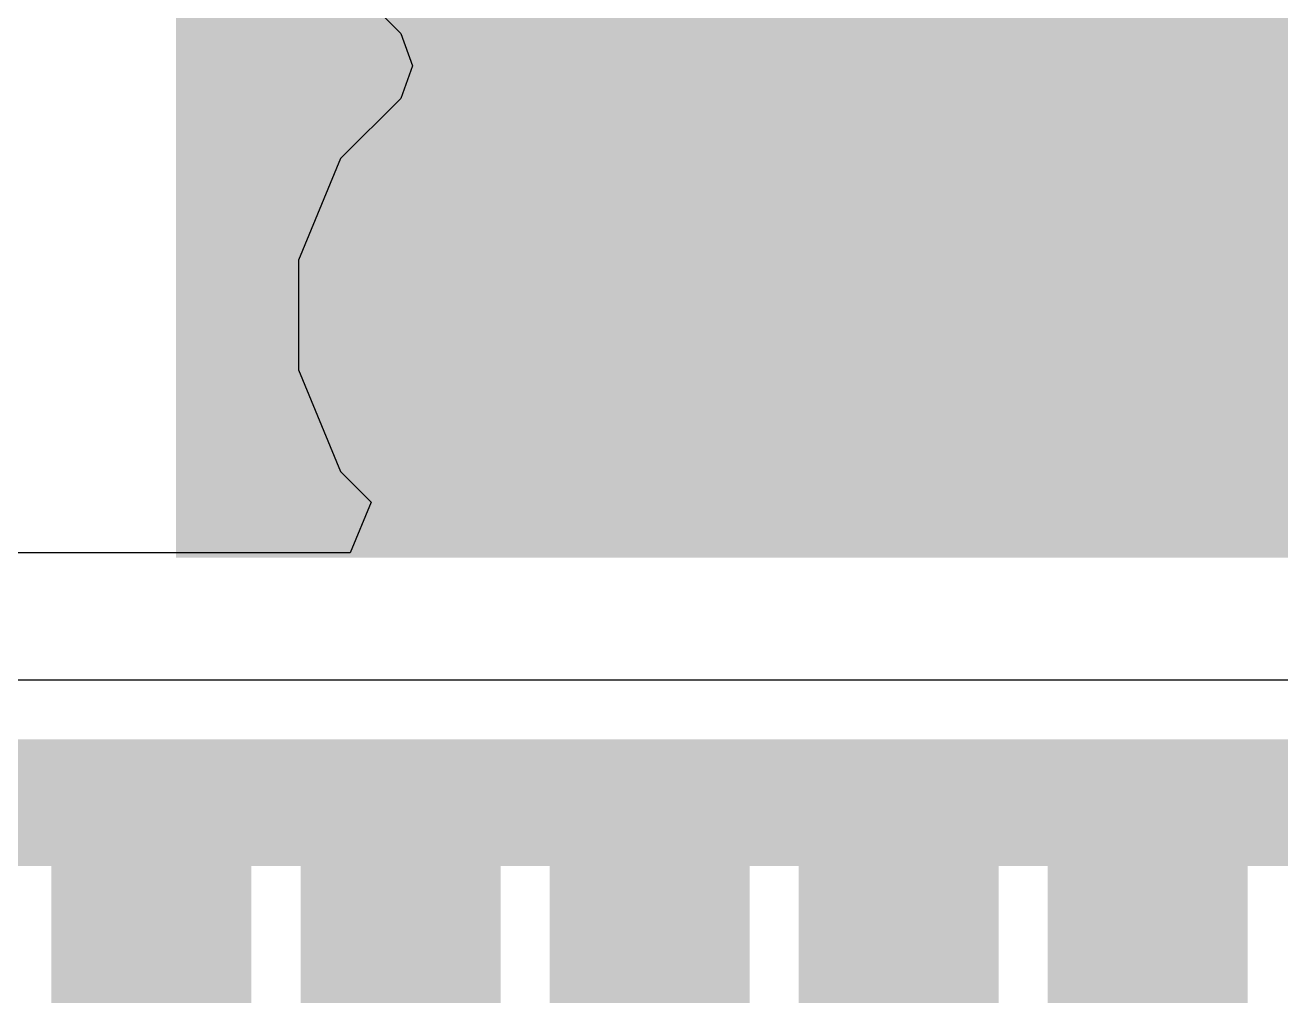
# Model space of a CAD drawing. Header units: inches. Extents: x -4 to 5258, y -4 to 5281.
# Drawn here: x 93.432 to 95.953, y 29.548 to 31.496 of the extents above; entities that cross this region are included whole.
import ezdxf

# ---------------------------------------------------------------- set-up
doc = ezdxf.new("R2010")
doc.units = ezdxf.units.IN
for name, color, linetype in [('Bottom Layer', 5, 'Continuous'), ('Bottom Solder', 6, 'Continuous'), ('Drill Drawing', 1, 'Continuous'), ('Layer 1', 16, 'Continuous'), ('Layer 2', 76, 'Continuous'), ('Top Layer', 1, 'Continuous'), ('Top Paste', 8, 'Continuous'), ('Top Solder', 216, 'Continuous'), ('Via Holes', 16, 'Continuous')]:
    doc.layers.add(name, color=color, linetype=linetype)

# ---------------------------------------------------------------- blocks, each defined once
blk = doc.blocks.new('HTSSOP_38_EP_4_4___14')
at = {"layer": 'Top Layer'}
for points in [[(1.45, 2.4), (1.45, -2.4), (-1.45, -2.4), (-1.45, 2.4)], [(3.6, -0.35), (3.6, -0.65), (2, -0.65), (2, -0.35)], [(3.6, -0.8499), (3.6, -1.1499), (2, -1.1499), (2, -0.8499)], [(3.6, -1.35), (3.6, -1.65), (2, -1.65), (2, -1.35)], [(3.6, -1.8499), (3.6, -2.1499), (2, -2.1499), (2, -1.8499)], [(3.6, -2.35), (3.6, -2.65), (2, -2.65), (2, -2.35)]]:
    blk.add_hatch(color=1, dxfattribs=at).paths.add_polyline_path(points)
at = {"layer": 'Top Paste'}
for points in [[(1.45, 2.4), (1.45, -2.4), (-1.45, -2.4), (-1.45, 2.4)], [(3.6, -0.35), (3.6, -0.65), (2, -0.65), (2, -0.35)], [(3.6, -0.8499), (3.6, -1.1499), (2, -1.1499), (2, -0.8499)], [(3.6, -1.35), (3.6, -1.65), (2, -1.65), (2, -1.35)], [(3.6, -1.8499), (3.6, -2.1499), (2, -2.1499), (2, -1.8499)], [(3.6, -2.35), (3.6, -2.65), (2, -2.65), (2, -2.35)]]:
    blk.add_hatch(color=8, dxfattribs=at).paths.add_polyline_path(points)
at = {"layer": 'Top Solder'}
for points in [[(1.5008, 2.4508), (1.5008, -2.4508), (-1.5008, -2.4508), (-1.5008, 2.4508)], [(3.6508, -0.2992), (3.6508, -0.7008), (1.9492, -0.7008), (1.9492, -0.2992)], [(3.6508, -0.7991), (3.6508, -1.2007), (1.9492, -1.2007), (1.9492, -0.7991)], [(3.6508, -1.2992), (3.6508, -1.7008), (1.9492, -1.7008), (1.9492, -1.2992)], [(3.6508, -1.7991), (3.6508, -2.2007), (1.9492, -2.2007), (1.9492, -1.7991)], [(3.6508, -2.2992), (3.6508, -2.7008), (1.9492, -2.7008), (1.9492, -2.2992)]]:
    blk.add_hatch(color=216, dxfattribs=at).paths.add_polyline_path(points)

msp = doc.modelspace()

# ---------------------------------------------------------------- hatches: boundary and pattern name
at = {"layer": 'Bottom Layer'}
h = msp.add_hatch(color=5, dxfattribs=at)
edge = h.paths.add_edge_path()
edge.add_arc((94.5347, 30.9143), 0.3, 0, 360)
h = msp.add_hatch(color=5, dxfattribs=at)
edge = h.paths.add_edge_path()
edge.add_arc((95.5347, 30.9143), 0.3, 0, 360)
at = {"layer": 'Bottom Solder'}
h = msp.add_hatch(color=6, dxfattribs=at)
edge = h.paths.add_edge_path()
edge.add_arc((94.5347, 30.9143), 0.4016, 0, 360)
h = msp.add_hatch(color=6, dxfattribs=at)
edge = h.paths.add_edge_path()
edge.add_arc((95.5347, 30.9143), 0.4016, 0, 360)
at = {"layer": 'Layer 1'}
h = msp.add_hatch(color=16, dxfattribs=at)
edge = h.paths.add_edge_path()
edge.add_arc((94.5347, 30.9143), 0.3, 0, 360)
h = msp.add_hatch(color=16, dxfattribs=at)
edge = h.paths.add_edge_path()
edge.add_arc((95.5347, 30.9143), 0.3, 0, 360)
at = {"layer": 'Layer 2'}
h = msp.add_hatch(color=76, dxfattribs=at)
edge = h.paths.add_edge_path()
edge.add_arc((94.5347, 30.9143), 0.3, 0, 360)
h = msp.add_hatch(color=76, dxfattribs=at)
edge = h.paths.add_edge_path()
edge.add_arc((95.5347, 30.9143), 0.3, 0, 360)
at = {"layer": 'Top Layer'}
msp.add_hatch(color=1, dxfattribs=at).paths.add_polyline_path([(93.7855, 30.478), (99.1856, 30.478), (99.1856, 33.378), (93.7855, 33.378)])
h = msp.add_hatch(color=1, dxfattribs=at)
edge = h.paths.add_edge_path()
edge.add_arc((94.5347, 30.9143), 0.3, 0, 360)
h = msp.add_hatch(color=1, dxfattribs=at)
edge = h.paths.add_edge_path()
edge.add_arc((95.5347, 30.9143), 0.3, 0, 360)
at = {"layer": 'Top Solder'}
h = msp.add_hatch(color=216, dxfattribs=at)
edge = h.paths.add_edge_path()
edge.add_arc((94.5347, 30.9143), 0.4016, 0, 360)
h = msp.add_hatch(color=216, dxfattribs=at)
edge = h.paths.add_edge_path()
edge.add_arc((95.5347, 30.9143), 0.4016, 0, 360)
at = {"layer": 'Via Holes'}
h = msp.add_hatch(color=7, dxfattribs=at)
edge = h.paths.add_edge_path()
edge.add_arc((94.5347, 30.9143), 0.15, 0, 360)
h = msp.add_hatch(color=7, dxfattribs=at)
edge = h.paths.add_edge_path()
edge.add_arc((95.5347, 30.9143), 0.15, 0, 360)

# ---------------------------------------------------------------- linework, layer by layer
at = {"layer": 'Drill Drawing'}
for points in [[(94.4077, 31.0413, 0.0508, 0.0508, 0), (94.4077, 31.1683, 0.0508, 0.0508, 0)], [(94.4077, 31.1683, 0.0508, 0.0508, 0), (94.6617, 31.1683, 0.0508, 0.0508, 0)], [(94.6617, 31.0413, 0.0508, 0.0508, 0), (94.6617, 31.1683, 0.0508, 0.0508, 0)], [(95.4077, 31.0413, 0.0508, 0.0508, 0), (95.4077, 31.1683, 0.0508, 0.0508, 0)], [(95.4077, 31.1683, 0.0508, 0.0508, 0), (95.6617, 31.1683, 0.0508, 0.0508, 0)], [(95.6617, 31.0413, 0.0508, 0.0508, 0), (95.6617, 31.1683, 0.0508, 0.0508, 0)], [(94.4585, 30.9905, 0.0508, 0.0508, 0), (94.4585, 31.0667, 0.0508, 0.0508, 0)], [(94.4585, 31.0667, 0.0508, 0.0508, 0), (94.6109, 31.0667, 0.0508, 0.0508, 0)], [(94.6109, 30.9905, 0.0508, 0.0508, 0), (94.6109, 31.0667, 0.0508, 0.0508, 0)], [(95.4585, 30.9905, 0.0508, 0.0508, 0), (95.4585, 31.0667, 0.0508, 0.0508, 0)], [(95.4585, 31.0667, 0.0508, 0.0508, 0), (95.6109, 31.0667, 0.0508, 0.0508, 0)], [(95.6109, 30.9905, 0.0508, 0.0508, 0), (95.6109, 31.0667, 0.0508, 0.0508, 0)], [(94.2807, 30.7873, 0.0508, 0.0508, 0), (94.2807, 31.0413, 0.0508, 0.0508, 0)], [(94.2807, 31.0413, 0.0508, 0.0508, 0), (94.4077, 31.0413, 0.0508, 0.0508, 0)], [(94.6617, 31.0413, 0.0508, 0.0508, 0), (94.7887, 31.0413, 0.0508, 0.0508, 0)], [(94.7887, 30.7873, 0.0508, 0.0508, 0), (94.7887, 31.0413, 0.0508, 0.0508, 0)], [(95.2807, 30.7873, 0.0508, 0.0508, 0), (95.2807, 31.0413, 0.0508, 0.0508, 0)], [(95.2807, 31.0413, 0.0508, 0.0508, 0), (95.4077, 31.0413, 0.0508, 0.0508, 0)], [(95.6617, 31.0413, 0.0508, 0.0508, 0), (95.7887, 31.0413, 0.0508, 0.0508, 0)], [(95.7887, 30.7873, 0.0508, 0.0508, 0), (95.7887, 31.0413, 0.0508, 0.0508, 0)], [(94.3823, 30.8381, 0.0508, 0.0508, 0), (94.3823, 30.9905, 0.0508, 0.0508, 0)], [(94.3823, 30.9905, 0.0508, 0.0508, 0), (94.4585, 30.9905, 0.0508, 0.0508, 0)], [(94.6109, 30.9905, 0.0508, 0.0508, 0), (94.6871, 30.9905, 0.0508, 0.0508, 0)], [(94.6871, 30.8381, 0.0508, 0.0508, 0), (94.6871, 30.9905, 0.0508, 0.0508, 0)], [(95.3823, 30.8381, 0.0508, 0.0508, 0), (95.3823, 30.9905, 0.0508, 0.0508, 0)], [(95.3823, 30.9905, 0.0508, 0.0508, 0), (95.4585, 30.9905, 0.0508, 0.0508, 0)], [(95.6109, 30.9905, 0.0508, 0.0508, 0), (95.6871, 30.9905, 0.0508, 0.0508, 0)], [(95.6871, 30.8381, 0.0508, 0.0508, 0), (95.6871, 30.9905, 0.0508, 0.0508, 0)], [(94.3823, 30.8381, 0.0508, 0.0508, 0), (94.4585, 30.8381, 0.0508, 0.0508, 0)], [(94.4585, 30.7619, 0.0508, 0.0508, 0), (94.4585, 30.8381, 0.0508, 0.0508, 0)], [(94.6109, 30.8381, 0.0508, 0.0508, 0), (94.6871, 30.8381, 0.0508, 0.0508, 0)], [(94.6109, 30.7619, 0.0508, 0.0508, 0), (94.6109, 30.8381, 0.0508, 0.0508, 0)], [(95.3823, 30.8381, 0.0508, 0.0508, 0), (95.4585, 30.8381, 0.0508, 0.0508, 0)], [(95.4585, 30.7619, 0.0508, 0.0508, 0), (95.4585, 30.8381, 0.0508, 0.0508, 0)], [(95.6109, 30.8381, 0.0508, 0.0508, 0), (95.6871, 30.8381, 0.0508, 0.0508, 0)], [(95.6109, 30.7619, 0.0508, 0.0508, 0), (95.6109, 30.8381, 0.0508, 0.0508, 0)], [(94.2807, 30.7873, 0.0508, 0.0508, 0), (94.4077, 30.7873, 0.0508, 0.0508, 0)], [(94.4077, 30.6603, 0.0508, 0.0508, 0), (94.4077, 30.7873, 0.0508, 0.0508, 0)], [(94.6617, 30.7873, 0.0508, 0.0508, 0), (94.7887, 30.7873, 0.0508, 0.0508, 0)], [(94.6617, 30.6603, 0.0508, 0.0508, 0), (94.6617, 30.7873, 0.0508, 0.0508, 0)], [(95.2807, 30.7873, 0.0508, 0.0508, 0), (95.4077, 30.7873, 0.0508, 0.0508, 0)], [(95.4077, 30.6603, 0.0508, 0.0508, 0), (95.4077, 30.7873, 0.0508, 0.0508, 0)], [(95.6617, 30.7873, 0.0508, 0.0508, 0), (95.7887, 30.7873, 0.0508, 0.0508, 0)], [(95.6617, 30.6603, 0.0508, 0.0508, 0), (95.6617, 30.7873, 0.0508, 0.0508, 0)], [(94.4585, 30.7619, 0.0508, 0.0508, 0), (94.6109, 30.7619, 0.0508, 0.0508, 0)], [(95.4585, 30.7619, 0.0508, 0.0508, 0), (95.6109, 30.7619, 0.0508, 0.0508, 0)], [(94.4077, 30.6603, 0.0508, 0.0508, 0), (94.6617, 30.6603, 0.0508, 0.0508, 0)], [(95.4077, 30.6603, 0.0508, 0.0508, 0), (95.6617, 30.6603, 0.0508, 0.0508, 0)]]:
    msp.add_lwpolyline(points, format="xyseb", dxfattribs=at)
for points in [[(94.395, 31.1683, 0.0254, 0.0254, 1), (94.4204, 31.1683, 0.0254, 0.0254, 1)], [(94.395, 31.1683, 0.0254, 0.0254, 1), (94.4204, 31.1683, 0.0254, 0.0254, 1)], [(94.649, 31.1683, 0.0254, 0.0254, 1), (94.6744, 31.1683, 0.0254, 0.0254, 1)], [(94.649, 31.1683, 0.0254, 0.0254, 1), (94.6744, 31.1683, 0.0254, 0.0254, 1)], [(95.395, 31.1683, 0.0254, 0.0254, 1), (95.4204, 31.1683, 0.0254, 0.0254, 1)], [(95.395, 31.1683, 0.0254, 0.0254, 1), (95.4204, 31.1683, 0.0254, 0.0254, 1)], [(95.649, 31.1683, 0.0254, 0.0254, 1), (95.6744, 31.1683, 0.0254, 0.0254, 1)], [(95.649, 31.1683, 0.0254, 0.0254, 1), (95.6744, 31.1683, 0.0254, 0.0254, 1)], [(94.4458, 31.0667, 0.0254, 0.0254, 1), (94.4712, 31.0667, 0.0254, 0.0254, 1)], [(94.4458, 31.0667, 0.0254, 0.0254, 1), (94.4712, 31.0667, 0.0254, 0.0254, 1)], [(94.5982, 31.0667, 0.0254, 0.0254, 1), (94.6236, 31.0667, 0.0254, 0.0254, 1)], [(94.5982, 31.0667, 0.0254, 0.0254, 1), (94.6236, 31.0667, 0.0254, 0.0254, 1)], [(95.4458, 31.0667, 0.0254, 0.0254, 1), (95.4712, 31.0667, 0.0254, 0.0254, 1)], [(95.4458, 31.0667, 0.0254, 0.0254, 1), (95.4712, 31.0667, 0.0254, 0.0254, 1)], [(95.5982, 31.0667, 0.0254, 0.0254, 1), (95.6236, 31.0667, 0.0254, 0.0254, 1)], [(95.5982, 31.0667, 0.0254, 0.0254, 1), (95.6236, 31.0667, 0.0254, 0.0254, 1)], [(94.268, 31.0413, 0.0254, 0.0254, 1), (94.2934, 31.0413, 0.0254, 0.0254, 1)], [(94.268, 31.0413, 0.0254, 0.0254, 1), (94.2934, 31.0413, 0.0254, 0.0254, 1)], [(94.395, 31.0413, 0.0254, 0.0254, 1), (94.4204, 31.0413, 0.0254, 0.0254, 1)], [(94.395, 31.0413, 0.0254, 0.0254, 1), (94.4204, 31.0413, 0.0254, 0.0254, 1)], [(94.649, 31.0413, 0.0254, 0.0254, 1), (94.6744, 31.0413, 0.0254, 0.0254, 1)], [(94.649, 31.0413, 0.0254, 0.0254, 1), (94.6744, 31.0413, 0.0254, 0.0254, 1)], [(94.776, 31.0413, 0.0254, 0.0254, 1), (94.8014, 31.0413, 0.0254, 0.0254, 1)], [(94.776, 31.0413, 0.0254, 0.0254, 1), (94.8014, 31.0413, 0.0254, 0.0254, 1)], [(95.268, 31.0413, 0.0254, 0.0254, 1), (95.2934, 31.0413, 0.0254, 0.0254, 1)], [(95.268, 31.0413, 0.0254, 0.0254, 1), (95.2934, 31.0413, 0.0254, 0.0254, 1)], [(95.395, 31.0413, 0.0254, 0.0254, 1), (95.4204, 31.0413, 0.0254, 0.0254, 1)], [(95.395, 31.0413, 0.0254, 0.0254, 1), (95.4204, 31.0413, 0.0254, 0.0254, 1)], [(95.649, 31.0413, 0.0254, 0.0254, 1), (95.6744, 31.0413, 0.0254, 0.0254, 1)], [(95.649, 31.0413, 0.0254, 0.0254, 1), (95.6744, 31.0413, 0.0254, 0.0254, 1)], [(95.776, 31.0413, 0.0254, 0.0254, 1), (95.8014, 31.0413, 0.0254, 0.0254, 1)], [(95.776, 31.0413, 0.0254, 0.0254, 1), (95.8014, 31.0413, 0.0254, 0.0254, 1)], [(94.3696, 30.9905, 0.0254, 0.0254, 1), (94.395, 30.9905, 0.0254, 0.0254, 1)], [(94.3696, 30.9905, 0.0254, 0.0254, 1), (94.395, 30.9905, 0.0254, 0.0254, 1)], [(94.4458, 30.9905, 0.0254, 0.0254, 1), (94.4712, 30.9905, 0.0254, 0.0254, 1)], [(94.4458, 30.9905, 0.0254, 0.0254, 1), (94.4712, 30.9905, 0.0254, 0.0254, 1)], [(94.5982, 30.9905, 0.0254, 0.0254, 1), (94.6236, 30.9905, 0.0254, 0.0254, 1)], [(94.5982, 30.9905, 0.0254, 0.0254, 1), (94.6236, 30.9905, 0.0254, 0.0254, 1)], [(94.6744, 30.9905, 0.0254, 0.0254, 1), (94.6998, 30.9905, 0.0254, 0.0254, 1)], [(94.6744, 30.9905, 0.0254, 0.0254, 1), (94.6998, 30.9905, 0.0254, 0.0254, 1)], [(95.3696, 30.9905, 0.0254, 0.0254, 1), (95.395, 30.9905, 0.0254, 0.0254, 1)], [(95.3696, 30.9905, 0.0254, 0.0254, 1), (95.395, 30.9905, 0.0254, 0.0254, 1)], [(95.4458, 30.9905, 0.0254, 0.0254, 1), (95.4712, 30.9905, 0.0254, 0.0254, 1)], [(95.4458, 30.9905, 0.0254, 0.0254, 1), (95.4712, 30.9905, 0.0254, 0.0254, 1)], [(95.5982, 30.9905, 0.0254, 0.0254, 1), (95.6236, 30.9905, 0.0254, 0.0254, 1)], [(95.5982, 30.9905, 0.0254, 0.0254, 1), (95.6236, 30.9905, 0.0254, 0.0254, 1)], [(95.6744, 30.9905, 0.0254, 0.0254, 1), (95.6998, 30.9905, 0.0254, 0.0254, 1)], [(95.6744, 30.9905, 0.0254, 0.0254, 1), (95.6998, 30.9905, 0.0254, 0.0254, 1)], [(94.3696, 30.8381, 0.0254, 0.0254, 1), (94.395, 30.8381, 0.0254, 0.0254, 1)], [(94.3696, 30.8381, 0.0254, 0.0254, 1), (94.395, 30.8381, 0.0254, 0.0254, 1)], [(94.4458, 30.8381, 0.0254, 0.0254, 1), (94.4712, 30.8381, 0.0254, 0.0254, 1)], [(94.4458, 30.8381, 0.0254, 0.0254, 1), (94.4712, 30.8381, 0.0254, 0.0254, 1)], [(94.5982, 30.8381, 0.0254, 0.0254, 1), (94.6236, 30.8381, 0.0254, 0.0254, 1)], [(94.5982, 30.8381, 0.0254, 0.0254, 1), (94.6236, 30.8381, 0.0254, 0.0254, 1)], [(94.6744, 30.8381, 0.0254, 0.0254, 1), (94.6998, 30.8381, 0.0254, 0.0254, 1)], [(94.6744, 30.8381, 0.0254, 0.0254, 1), (94.6998, 30.8381, 0.0254, 0.0254, 1)], [(95.3696, 30.8381, 0.0254, 0.0254, 1), (95.395, 30.8381, 0.0254, 0.0254, 1)], [(95.3696, 30.8381, 0.0254, 0.0254, 1), (95.395, 30.8381, 0.0254, 0.0254, 1)], [(95.4458, 30.8381, 0.0254, 0.0254, 1), (95.4712, 30.8381, 0.0254, 0.0254, 1)], [(95.4458, 30.8381, 0.0254, 0.0254, 1), (95.4712, 30.8381, 0.0254, 0.0254, 1)], [(95.5982, 30.8381, 0.0254, 0.0254, 1), (95.6236, 30.8381, 0.0254, 0.0254, 1)], [(95.5982, 30.8381, 0.0254, 0.0254, 1), (95.6236, 30.8381, 0.0254, 0.0254, 1)], [(95.6744, 30.8381, 0.0254, 0.0254, 1), (95.6998, 30.8381, 0.0254, 0.0254, 1)], [(95.6744, 30.8381, 0.0254, 0.0254, 1), (95.6998, 30.8381, 0.0254, 0.0254, 1)], [(94.268, 30.7873, 0.0254, 0.0254, 1), (94.2934, 30.7873, 0.0254, 0.0254, 1)], [(94.268, 30.7873, 0.0254, 0.0254, 1), (94.2934, 30.7873, 0.0254, 0.0254, 1)], [(94.395, 30.7873, 0.0254, 0.0254, 1), (94.4204, 30.7873, 0.0254, 0.0254, 1)], [(94.395, 30.7873, 0.0254, 0.0254, 1), (94.4204, 30.7873, 0.0254, 0.0254, 1)], [(94.649, 30.7873, 0.0254, 0.0254, 1), (94.6744, 30.7873, 0.0254, 0.0254, 1)], [(94.649, 30.7873, 0.0254, 0.0254, 1), (94.6744, 30.7873, 0.0254, 0.0254, 1)], [(94.776, 30.7873, 0.0254, 0.0254, 1), (94.8014, 30.7873, 0.0254, 0.0254, 1)], [(94.776, 30.7873, 0.0254, 0.0254, 1), (94.8014, 30.7873, 0.0254, 0.0254, 1)], [(95.268, 30.7873, 0.0254, 0.0254, 1), (95.2934, 30.7873, 0.0254, 0.0254, 1)], [(95.268, 30.7873, 0.0254, 0.0254, 1), (95.2934, 30.7873, 0.0254, 0.0254, 1)], [(95.395, 30.7873, 0.0254, 0.0254, 1), (95.4204, 30.7873, 0.0254, 0.0254, 1)], [(95.395, 30.7873, 0.0254, 0.0254, 1), (95.4204, 30.7873, 0.0254, 0.0254, 1)], [(95.649, 30.7873, 0.0254, 0.0254, 1), (95.6744, 30.7873, 0.0254, 0.0254, 1)], [(95.649, 30.7873, 0.0254, 0.0254, 1), (95.6744, 30.7873, 0.0254, 0.0254, 1)], [(95.776, 30.7873, 0.0254, 0.0254, 1), (95.8014, 30.7873, 0.0254, 0.0254, 1)], [(95.776, 30.7873, 0.0254, 0.0254, 1), (95.8014, 30.7873, 0.0254, 0.0254, 1)], [(94.4458, 30.7619, 0.0254, 0.0254, 1), (94.4712, 30.7619, 0.0254, 0.0254, 1)], [(94.4458, 30.7619, 0.0254, 0.0254, 1), (94.4712, 30.7619, 0.0254, 0.0254, 1)], [(94.5982, 30.7619, 0.0254, 0.0254, 1), (94.6236, 30.7619, 0.0254, 0.0254, 1)], [(94.5982, 30.7619, 0.0254, 0.0254, 1), (94.6236, 30.7619, 0.0254, 0.0254, 1)], [(95.4458, 30.7619, 0.0254, 0.0254, 1), (95.4712, 30.7619, 0.0254, 0.0254, 1)], [(95.4458, 30.7619, 0.0254, 0.0254, 1), (95.4712, 30.7619, 0.0254, 0.0254, 1)], [(95.5982, 30.7619, 0.0254, 0.0254, 1), (95.6236, 30.7619, 0.0254, 0.0254, 1)], [(95.5982, 30.7619, 0.0254, 0.0254, 1), (95.6236, 30.7619, 0.0254, 0.0254, 1)], [(94.395, 30.6603, 0.0254, 0.0254, 1), (94.4204, 30.6603, 0.0254, 0.0254, 1)], [(94.395, 30.6603, 0.0254, 0.0254, 1), (94.4204, 30.6603, 0.0254, 0.0254, 1)], [(94.649, 30.6603, 0.0254, 0.0254, 1), (94.6744, 30.6603, 0.0254, 0.0254, 1)], [(94.649, 30.6603, 0.0254, 0.0254, 1), (94.6744, 30.6603, 0.0254, 0.0254, 1)], [(95.395, 30.6603, 0.0254, 0.0254, 1), (95.4204, 30.6603, 0.0254, 0.0254, 1)], [(95.395, 30.6603, 0.0254, 0.0254, 1), (95.4204, 30.6603, 0.0254, 0.0254, 1)], [(95.649, 30.6603, 0.0254, 0.0254, 1), (95.6744, 30.6603, 0.0254, 0.0254, 1)], [(95.649, 30.6603, 0.0254, 0.0254, 1), (95.6744, 30.6603, 0.0254, 0.0254, 1)]]:
    msp.add_lwpolyline(points, format="xyseb", close=True, dxfattribs=at)
at = {"layer": 'Layer 2'}
for p, q in [((94.0651, 31.6005), (94.186, 31.4795)), ((94.186, 31.4795), (94.2098, 31.4143)), ((94.2098, 31.4143), (94.186, 31.3491)), ((94.186, 31.3491), (94.0651, 31.2281)), ((94.0651, 31.2281), (93.9807, 31.0245)), ((93.9807, 31.0245), (93.9807, 30.8041)), ((93.9807, 30.8041), (94.0651, 30.6005)), ((94.0651, 30.6005), (94.1264, 30.5391)), ((94.1264, 30.5391), (94.0843, 30.4375)), ((94.0843, 30.4375), (91.6816, 30.4375))]:
    msp.add_line(p, q, dxfattribs=at)
msp.add_lwpolyline([(52.7677, 29.936, 0.254, 0.254, 0), (122.0837, 29.936, 0.254, 0.254, 0)], format="xyseb", dxfattribs=at)
at = {"layer": 'Top Layer'}
for p, q in [((94.0895, 30.182), (93.2815, 30.182)), ((94.2815, 30.182), (94.0895, 30.182)), ((94.0895, 30.182), (94.0895, 30.182)), ((96.0895, 30.182), (94.2815, 30.182)), ((94.2815, 30.182), (94.2815, 30.182))]:
    msp.add_line(p, q, dxfattribs=at)

# ---------------------------------------------------------------- block references
at = {"rotation": 270}
msp.add_blockref('HTSSOP_38_EP_4_4___14', (96.1855, 31.928), dxfattribs=at)

doc.saveas('drawing.dxf')
